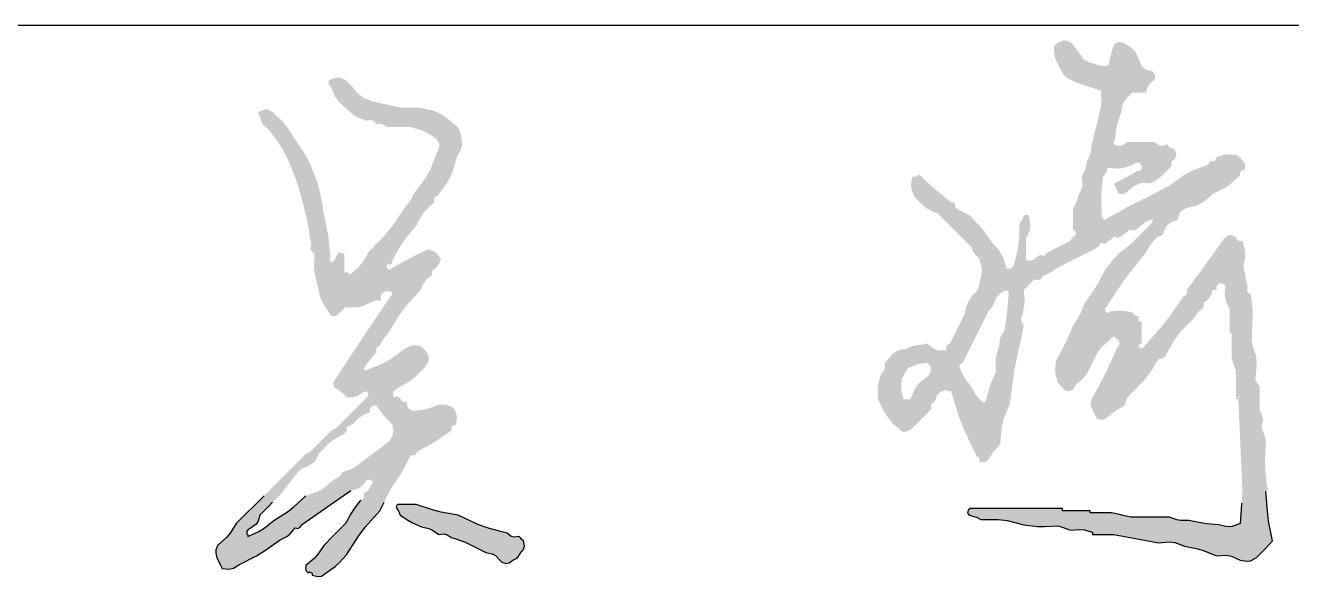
# Model space of a CAD drawing. Extents: x 6128144 to 12201635, y -1670122 to -706096.
# Drawn here: x 6175688 to 6176304, y -750913 to -750645 of the extents above; entities that cross this region are included whole.
import ezdxf

# ---------------------------------------------------------------- set-up
doc = ezdxf.new("R2010")
doc.units = 0
doc.header["$LTSCALE"] = 1000
doc.header["$MEASUREMENT"] = 0
doc.layers.get('0').update_dxf_attribs({"linetype": 'CONTINUOUS'})

msp = doc.modelspace()

# ---------------------------------------------------------------- hatches: boundary and pattern name
h = msp.add_hatch(color=256)
h.dxf.hatch_style = 1
h.paths.add_polyline_path([(6175883.17, -750768.64), (6175886.06, -750766.31), (6175885.82, -750764.93), (6175886.37, -750763.82), (6175887.62, -750763.18), (6175888.93, -750761.48), (6175889.47, -750760.5), (6175890.22, -750758.49), (6175888.44, -750755.93), (6175886.94, -750754.8), (6175883.97, -750753.81), (6175876.35, -750757.53), (6175872.59, -750759.52), (6175865.22, -750763.7), (6175864.2, -750763.23), (6175863.77, -750762.14), (6175864.18, -750761.1), (6175865.5, -750761.26), (6175866.64, -750760.34), (6175866.78, -750759.02), (6175870.73, -750751.95), (6175873.07, -750748.56), (6175878.24, -750742.35), (6175880.99, -750737.25), (6175882.86, -750734.83), (6175887.1, -750730.88), (6175886.86, -750729.51), (6175887.42, -750728.39), (6175888.66, -750727.76), (6175893.61, -750720.99), (6175895.59, -750717.03), (6175898.04, -750709), (6175900.09, -750705.28), (6175900.58, -750702.81), (6175900.12, -750698.59), (6175899.28, -750695.7), (6175898.29, -750694.22), (6175895.95, -750692.33), (6175890.45, -750688.17), (6175887.05, -750686.58), (6175880.33, -750685.04), (6175876.78, -750685.04), (6175875.01, -750685.04), (6175871.47, -750685.04), (6175865.63, -750683.84), (6175862.71, -750683.21), (6175856.88, -750681.91), (6175852.34, -750680.03), (6175850.13, -750678.4), (6175846.99, -750674.62), (6175845.74, -750673.37), (6175845.11, -750672.75), (6175843.86, -750671.5), (6175841.34, -750670.48), (6175839.73, -750670.35), (6175837.09, -750670.97), (6175835.81, -750671.7), (6175835.54, -750673.57), (6175836.57, -750674.62), (6175838.88, -750679.8), (6175840.69, -750682.29), (6175844.9, -750686.08), (6175848.06, -750688.72), (6175849.92, -750689.81), (6175853.76, -750691.29), (6175855.91, -750690.99), (6175857.33, -750691.42), (6175858.97, -750692.85), (6175861.14, -750692.9), (6175862.34, -750693.26), (6175864.18, -750694.42), (6175868.76, -750694.42), (6175871.05, -750694.42), (6175875.64, -750694.42), (6175880.9, -750696.01), (6175883.5, -750697.2), (6175888.14, -750700.15), (6175889.35, -750702.11), (6175889.49, -750703.73), (6175888.66, -750705.88), (6175885.23, -750714.75), (6175882.85, -750719.07), (6175877.2, -750726.72), (6175875.84, -750729.4), (6175874.98, -750730.68), (6175873.03, -750732.97), (6175866.76, -750742.32), (6175863.16, -750746.76), (6175855.32, -750754.85), (6175852.29, -750759.94), (6175850.34, -750762.33), (6175845.94, -750766.31), (6175845.47, -750765.29), (6175844.38, -750764.86), (6175843.34, -750765.27), (6175843.34, -750761.52), (6175843.34, -750759.64), (6175843.34, -750755.89), (6175842.1, -750755.62), (6175841.47, -750755.52), (6175840.21, -750755.37), (6175839.4, -750757.35), (6175838.86, -750758.32), (6175837.61, -750760.06), (6175836.7, -750759.87), (6175836.17, -750758.82), (6175836.57, -750757.97), (6175836.16, -750753.8), (6175835.95, -750751.72), (6175835.52, -750747.55), (6175834.69, -750743.39), (6175834.27, -750741.3), (6175833.44, -750737.14), (6175832.39, -750730.85), (6175831.76, -750727.72), (6175830.31, -750721.51), (6175826.68, -750712.32), (6175824.33, -750707.85), (6175818.85, -750699.63), (6175815.31, -750694.17), (6175813.17, -750691.6), (6175808.43, -750687.12), (6175806.47, -750685.92), (6175804.85, -750685.77), (6175802.7, -750686.6), (6175801.75, -750687.08), (6175801.49, -750688.41), (6175802.18, -750689.21), (6175803.02, -750692.09), (6175804.01, -750693.57), (6175806.35, -750695.46), (6175810.86, -750701.32), (6175812.88, -750704.5), (6175816.25, -750711.09), (6175819.68, -750719.65), (6175821.14, -750724.06), (6175823.54, -750732.97), (6175824.17, -750735.47), (6175824.48, -750736.72), (6175825.11, -750739.22), (6175825.94, -750744.22), (6175826.36, -750746.72), (6175827.19, -750751.72), (6175826.77, -750753.45), (6175827.3, -750754.86), (6175828.75, -750755.89), (6175828.54, -750762.17), (6175828.86, -750765.41), (6175830.31, -750771.52), (6175831.46, -750776.81), (6175832.57, -750779.48), (6175835.52, -750784.02), (6175836.43, -750785.65), (6175837.85, -750786.36), (6175839.69, -750786.11), (6175841.36, -750784.44), (6175842.19, -750783.6), (6175843.86, -750781.94), (6175849.17, -750782.09), (6175852.04, -750781.52), (6175856.88, -750779.33), (6175858.46, -750778.75), (6175859.38, -750778.64), (6175861.05, -750778.81), (6175861.01, -750776.3), (6175862.72, -750774.38), (6175865.22, -750774.12), (6175866.16, -750774.61), (6175866.43, -750775.92), (6175865.74, -750776.73), (6175854.79, -750792.9), (6175849.37, -750801.03), (6175838.65, -750817.36), (6175837.81, -750819.15), (6175838.47, -750821.12), (6175840.21, -750822.05), (6175841.97, -750823.4), (6175842.81, -750824.14), (6175844.38, -750825.7), (6175847.87, -750825.72), (6175849.86, -750825.1), (6175852.72, -750823.09), (6175853.52, -750822.8), (6175854.23, -750822.97), (6175854.8, -750823.61), (6175855, -750824.45), (6175854.85, -750825.05), (6175854.28, -750825.7), (6175848.24, -750831.74), (6175845.21, -750834.76), (6175839.17, -750840.81), (6175838.34, -750841.22), (6175837.92, -750841.43), (6175837.09, -750841.85), (6175832.92, -750846.01), (6175830.84, -750848.1), (6175826.67, -750852.27), (6175825.83, -750852.68), (6175825.42, -750852.89), (6175824.58, -750853.31), (6175811.04, -750866.85), (6175804.27, -750873.63), (6175790.72, -750887.17), (6175787.76, -750891.77), (6175785.93, -750893.93), (6175781.87, -750897.59), (6175780.88, -750899.9), (6175780.75, -750901.4), (6175781.35, -750903.84), (6175782.4, -750905.92), (6175782.93, -750906.96), (6175783.95, -750909.05), (6175787.38, -750909.3), (6175789.38, -750908.8), (6175792.29, -750906.97), (6175800.54, -750902.77), (6175804.54, -750900.35), (6175812.08, -750894.98), (6175815.41, -750893.34), (6175816.99, -750892.1), (6175819.37, -750889.25), (6175820.75, -750889.49), (6175821.87, -750888.94), (6175822.5, -750887.69), (6175832.1, -750881.04), (6175836.89, -750877.7), (6175846.46, -750871.02), (6175849.47, -750870.38), (6175851.05, -750869.53), (6175853.24, -750867.37), (6175853.7, -750866.25), (6175854.63, -750865.7), (6175855.84, -750865.81), (6175856.79, -750866.28), (6175857.06, -750867.61), (6175856.36, -750868.42), (6175855.28, -750870.35), (6175854.49, -750871.26), (6175852.72, -750872.58), (6175852.95, -750873.96), (6175852.4, -750875.07), (6175851.15, -750875.71), (6175847.91, -750880.07), (6175846.44, -750882.39), (6175843.86, -750887.17), (6175839.69, -750891.34), (6175837.61, -750893.42), (6175833.44, -750897.59), (6175830.47, -750901.99), (6175828.63, -750904.05), (6175824.58, -750907.49), (6175824.34, -750908.98), (6175824.63, -750909.99), (6175825.63, -750911.13), (6175826.43, -750910.66), (6175827.61, -750911.25), (6175827.71, -750912.18), (6175830.34, -750912.94), (6175832.2, -750912.65), (6175834.48, -750911.13), (6175838.8, -750908.03), (6175840.82, -750906.22), (6175844.38, -750902.28), (6175850.19, -750893.28), (6175853.46, -750888.96), (6175860.53, -750880.92), (6175862.61, -750876.75), (6175863.66, -750874.67), (6175865.74, -750870.5), (6175870.11, -750864.09), (6175872.1, -750860.73), (6175875.64, -750853.83), (6175877.01, -750854.07), (6175878.13, -750853.51), (6175878.76, -750852.27), (6175885.62, -750848.41), (6175888.96, -750846.32), (6175895.43, -750841.85), (6175895.28, -750840.52), (6175896.19, -750839.38), (6175897.52, -750839.24), (6175898.07, -750835.93), (6175897.82, -750833.99), (6175896.48, -750830.91), (6175893.75, -750829.69), (6175892.17, -750829.35), (6175889.18, -750829.34), (6175884.36, -750831.17), (6175881.79, -750831.82), (6175876.68, -750832.47), (6175874.73, -750831.33), (6175873.86, -750830.02), (6175873.55, -750827.78), (6175872.18, -750828.02), (6175871.06, -750827.46), (6175870.43, -750826.22), (6175869.4, -750825.47), (6175868.51, -750825.33), (6175867.3, -750825.7), (6175866.87, -750823.97), (6175867.4, -750822.54), (6175868.87, -750821.53), (6175875.03, -750817.96), (6175877.95, -750815.69), (6175882.93, -750810.59), (6175884.29, -750808.24), (6175884.43, -750806.35), (6175883.45, -750803.82), (6175882.2, -750802.57), (6175881.58, -750801.94), (6175880.33, -750800.69), (6175877.15, -750800.46), (6175875.36, -750800.82), (6175872.51, -750802.25), (6175865.57, -750807.3), (6175861.71, -750809.44), (6175853.76, -750812.67), (6175853.12, -750812.51), (6175852.82, -750811.62), (6175853.24, -750811.11), (6175855.35, -750808.06), (6175856.51, -750806.59), (6175858.97, -750803.82), (6175858.73, -750802.44), (6175859.28, -750801.33), (6175860.53, -750800.69), (6175861.89, -750798.01), (6175862.75, -750796.73), (6175864.7, -750794.44), (6175870.19, -750785.59), (6175873.37, -750781.36), (6175880.33, -750773.6), (6175881.91, -750770.25)])
h.paths.add_polyline_path([(6175857.66, -750829.72), (6175858.97, -750829.87), (6175861.81, -750833.84), (6175863.39, -750835.73), (6175866.78, -750839.24), (6175867.12, -750842.41), (6175866.75, -750844.26), (6175865.22, -750847.06), (6175860.25, -750850.84), (6175857.74, -750852.72), (6175852.72, -750856.43), (6175848.98, -750859.38), (6175846.79, -750860.59), (6175842.3, -750862.16), (6175841.06, -750864), (6175840.11, -750864.82), (6175838.13, -750865.81), (6175833.36, -750869.86), (6175830.48, -750871.52), (6175824.58, -750873.63), (6175818.8, -750878.97), (6175815.62, -750881.41), (6175808.96, -750885.61), (6175804.36, -750889.3), (6175801.79, -750890.91), (6175796.45, -750893.42), (6175796.52, -750892.96), (6175796.34, -750892.61), (6175795.93, -750892.38), (6175795.93, -750890.88), (6175796.63, -750889.83), (6175798.02, -750889.25), (6175800.38, -750887.39), (6175801.37, -750885.9), (6175802.18, -750883), (6175806.35, -750878.83), (6175808.43, -750876.75), (6175812.6, -750872.58), (6175815.34, -750869.06), (6175816.7, -750867.29), (6175819.37, -750863.73), (6175821.56, -750861.26), (6175823.07, -750860.22), (6175826.15, -750859.04), (6175828.56, -750857.33), (6175829.64, -750856.02), (6175830.84, -750853.31), (6175835.19, -750848.65), (6175837.8, -750846.58), (6175843.34, -750843.41), (6175844.24, -750842.45), (6175844.53, -750841.59), (6175844.38, -750840.28), (6175845.67, -750839.73), (6175846.3, -750839.42), (6175847.51, -750838.72), (6175850.33, -750835.83), (6175852.13, -750834.6), (6175855.84, -750832.99), (6175855.84, -750832.16), (6175855.84, -750831.74), (6175855.84, -750830.91), (6175856.8, -750830)], flags=16)
h.paths.add_polyline_path([(6175907.79, -750887.39), (6175898.56, -750883), (6175890.3, -750881.52), (6175886.2, -750880.47), (6175878.24, -750877.79), (6175874.7, -750877.79), (6175872.93, -750877.79), (6175869.39, -750877.79), (6175868.75, -750878.37), (6175868.57, -750879.07), (6175868.87, -750879.88), (6175869.56, -750881.09), (6175869.88, -750881.72), (6175870.43, -750883), (6175874.41, -750885.61), (6175876.51, -750886.77), (6175880.85, -750888.73), (6175884.4, -750889.52), (6175886.19, -750890.31), (6175889.18, -750892.38), (6175891.75, -750892.2), (6175893.25, -750892.57), (6175895.43, -750893.94), (6175897.93, -750894.78), (6175899.18, -750895.19), (6175901.69, -750896.03), (6175905.85, -750898.11), (6175907.94, -750899.15), (6175912.1, -750901.24), (6175915.13, -750901.8), (6175916.74, -750902.67), (6175918.88, -750904.88), (6175919.29, -750905.3), (6175919.5, -750905.51), (6175919.92, -750905.92), (6175921.97, -750906.49), (6175923.46, -750906.19), (6175925.13, -750904.88), (6175926.88, -750904.09), (6175927.73, -750903.37), (6175928.77, -750901.76), (6175930.47, -750899.81), (6175930.92, -750898.02), (6175930.34, -750895.51), (6175929.5, -750894.67), (6175929.09, -750894.25), (6175928.25, -750893.42), (6175925.91, -750893.81), (6175924.35, -750893.38), (6175922.52, -750891.86), (6175912.66, -750889.19)])
h.paths.add_polyline_path([(6176292.66, -750886.01), (6176292.03, -750881.18), (6176291.36, -750871.54), (6176292.16, -750871.24), (6176292.45, -750870.1), (6176291.88, -750869.46), (6176291, -750860.33), (6176290.9, -750855.7), (6176291.36, -750846.54), (6176290.52, -750844.04), (6176290.11, -750842.78), (6176289.27, -750840.28), (6176289.94, -750836.99), (6176289.69, -750834.98), (6176288.23, -750831.95), (6176288.23, -750827.36), (6176288.23, -750825.07), (6176288.23, -750820.49), (6176287.4, -750819.24), (6176286.98, -750818.61), (6176286.15, -750817.36), (6176286.69, -750812.81), (6176286.79, -750810.49), (6176286.67, -750805.9), (6176285.03, -750801.1), (6176284.6, -750798.47), (6176284.59, -750793.4), (6176284.92, -750786.32), (6176284.82, -750782.73), (6176284.06, -750775.69), (6176282.75, -750775.2), (6176282.11, -750773.9), (6176282.5, -750772.56), (6176281.67, -750768.39), (6176281.25, -750766.31), (6176280.42, -750762.14), (6176281.33, -750757.22), (6176281.22, -750754.47), (6176279.9, -750749.64), (6176278.52, -750749.88), (6176277.41, -750749.32), (6176276.77, -750748.08), (6176274.79, -750746.91), (6176272.78, -750747.09), (6176271.04, -750748.6), (6176263.84, -750758.66), (6176260.19, -750763.67), (6176252.81, -750773.6), (6176253.05, -750774.98), (6176252.49, -750776.09), (6176251.24, -750776.73), (6176243.93, -750787.18), (6176239.94, -750792.21), (6176231.45, -750801.73), (6176230.82, -750801.73), (6176230.51, -750801.73), (6176229.89, -750801.73), (6176229.41, -750800.93), (6176230, -750799.75), (6176230.93, -750799.65), (6176230.93, -750795.48), (6176230.93, -750793.4), (6176230.93, -750789.23), (6176229.69, -750788.78), (6176229.16, -750787.21), (6176229.89, -750786.11), (6176228.51, -750786.34), (6176227.39, -750785.79), (6176226.76, -750784.54), (6176222.25, -750783.72), (6176219.87, -750783.61), (6176215.3, -750784.02), (6176215.25, -750784.48), (6176214.66, -750784.78), (6176214.26, -750784.54), (6176213.31, -750784.06), (6176213.04, -750782.74), (6176213.74, -750781.94), (6176220.94, -750770.96), (6176224.81, -750765.63), (6176233.01, -750755.37), (6176234.96, -750752.02), (6176236.14, -750750.42), (6176238.74, -750747.55), (6176239.86, -750747.48), (6176240.49, -750747.23), (6176241.35, -750746.51), (6176242.34, -750743.55), (6176243.47, -750742.05), (6176246.03, -750740.26), (6176247.15, -750740.19), (6176247.78, -750739.94), (6176248.64, -750739.22), (6176249.07, -750736.71), (6176250.08, -750735.27), (6176252.29, -750734.01), (6176258.19, -750732.29), (6176261.14, -750730.7), (6176265.83, -750726.72), (6176271.47, -750723.9), (6176274.16, -750722.07), (6176278.85, -750717.86), (6176278.7, -750716.54), (6176279.61, -750715.39), (6176280.94, -750715.26), (6176281.41, -750713.39), (6176281.11, -750712.06), (6176279.9, -750710.57), (6176278.85, -750709.53), (6176278.33, -750709), (6176277.29, -750707.96), (6176273.32, -750707.66), (6176271.21, -750707.88), (6176267.39, -750709), (6176266.98, -750709.84), (6176266.77, -750710.25), (6176266.35, -750711.09), (6176264.97, -750710.85), (6176263.86, -750711.41), (6176263.23, -750712.65), (6176255.46, -750715.58), (6176251.68, -750717.63), (6176244.99, -750722.55), (6176236.49, -750727.01), (6176232.22, -750729.19), (6176223.63, -750733.49), (6176219.9, -750735.61), (6176218.03, -750736.65), (6176214.26, -750738.7), (6176213.45, -750739.4), (6176212.12, -750739.13), (6176211.65, -750738.18), (6176211.26, -750730.27), (6176211.36, -750726.26), (6176212.17, -750718.38), (6176213.42, -750717), (6176213.9, -750716.04), (6176214.26, -750714.21), (6176219.28, -750714.64), (6176222, -750714.3), (6176226.76, -750712.65), (6176228.13, -750711.67), (6176229.84, -750711.89), (6176230.93, -750713.17), (6176231.08, -750714.5), (6176230.17, -750715.64), (6176228.84, -750715.78), (6176224.26, -750718.28), (6176221.97, -750719.53), (6176217.38, -750722.03), (6176218.44, -750723.79), (6176218.87, -750724.75), (6176219.47, -750726.72), (6176221.62, -750727.01), (6176223.04, -750726.59), (6176224.68, -750725.15), (6176226.93, -750723.33), (6176228.23, -750722.57), (6176230.93, -750721.51), (6176234.35, -750721.76), (6176236.36, -750721.26), (6176239.26, -750719.42), (6176241.87, -750717.04), (6176243.13, -750715.78), (6176245.51, -750713.17), (6176245.27, -750711.79), (6176245.83, -750710.68), (6176247.08, -750710.05), (6176247.76, -750708.07), (6176247.62, -750706.64), (6176246.56, -750704.84), (6176245.07, -750704.61), (6176244.21, -750704.04), (6176243.43, -750702.75), (6176241.01, -750703.49), (6176239.23, -750703.2), (6176237.18, -750701.71), (6176231.76, -750701.71), (6176229.05, -750701.71), (6176223.63, -750701.71), (6176222.02, -750703.17), (6176220.57, -750703.6), (6176218.42, -750703.27), (6176217.47, -750702.8), (6176217.21, -750701.47), (6176217.9, -750700.67), (6176218.59, -750695.15), (6176219.22, -750692.38), (6176221.03, -750687.12), (6176221.43, -750684.25), (6176222.01, -750682.76), (6176223.63, -750680.35), (6176224.68, -750679.31), (6176225.2, -750678.79), (6176226.24, -750677.75), (6176228.95, -750677.75), (6176230.3, -750677.75), (6176233.01, -750677.75), (6176233.82, -750674.85), (6176234.82, -750673.36), (6176237.18, -750671.5), (6176237.51, -750669.81), (6176237.22, -750668.66), (6176236.14, -750667.33), (6176232.98, -750666.55), (6176231.22, -750665.09), (6176229.89, -750662.12), (6176227.81, -750657.72), (6176225.82, -750655.6), (6176221.55, -750653.26), (6176219.42, -750653.02), (6176217.78, -750653.93), (6176216.86, -750655.87), (6176216.03, -750659.2), (6176215.61, -750660.87), (6176214.78, -750664.2), (6176213.78, -750664.58), (6176213.23, -750664.69), (6176212.17, -750664.72), (6176208.31, -750663.88), (6176206.39, -750663.24), (6176202.8, -750661.6), (6176200.6, -750658.4), (6176199.45, -750656.84), (6176197.07, -750653.78), (6176194.71, -750652.43), (6176192.83, -750652.28), (6176190.29, -750653.26), (6176189.46, -750654.1), (6176189.04, -750654.51), (6176188.21, -750655.35), (6176188.53, -750659.43), (6176189.08, -750661.53), (6176190.81, -750665.24), (6176192.94, -750668.96), (6176194.78, -750670.68), (6176198.63, -750672.54), (6176203.62, -750674.24), (6176206.12, -750675.07), (6176211.13, -750676.71), (6176211.32, -750681.72), (6176211.11, -750684.29), (6176210.09, -750689.21), (6176208.6, -750695.04), (6176207.87, -750697.95), (6176206.44, -750703.79), (6176206.1, -750706.81), (6176205.66, -750708.35), (6176204.36, -750711.09), (6176203.72, -750714.12), (6176203.18, -750715.63), (6176201.75, -750718.38), (6176202.15, -750722.16), (6176201.79, -750724.31), (6176200.19, -750727.76), (6176199.34, -750730.33), (6176198.81, -750731.59), (6176197.59, -750734.01), (6176197.59, -750738.18), (6176197.59, -750740.26), (6176197.59, -750744.43), (6176198.7, -750745.03), (6176198.97, -750746.63), (6176198.11, -750747.55), (6176197.07, -750748.6), (6176196.54, -750749.12), (6176195.5, -750750.16), (6176191.33, -750752.24), (6176189.25, -750753.29), (6176185.08, -750755.37), (6176184.43, -750755.75), (6176184.14, -750756.19), (6176184.04, -750756.93), (6176181.89, -750756.63), (6176180.47, -750757.06), (6176178.83, -750758.49), (6176177.32, -750759.22), (6176176.31, -750759.35), (6176174.66, -750759.02), (6176174.66, -750754.85), (6176174.66, -750752.76), (6176174.66, -750748.6), (6176176.5, -750744.81), (6176176.87, -750742.34), (6176176.23, -750738.18), (6176175.76, -750737.23), (6176174.42, -750736.96), (6176173.62, -750737.66), (6176173.02, -750739.22), (6176172.58, -750739.99), (6176171.54, -750741.3), (6176171.34, -750749.29), (6176170.81, -750753.34), (6176168.93, -750761.1), (6176168.18, -750762.6), (6176166.96, -750763.29), (6176165.29, -750763.18), (6176163.43, -750757.51), (6176161.86, -750754.71), (6176157.99, -750750.16), (6176154.03, -750744.63), (6176151.81, -750742), (6176147.05, -750737.14), (6176144.26, -750735.84), (6176142.9, -750735.11), (6176140.28, -750733.49), (6176140.42, -750732.16), (6176139.52, -750731.04), (6176138.2, -750730.88), (6176131.78, -750725.67), (6176128.64, -750722.95), (6176122.57, -750717.34), (6176121.63, -750718.27), (6176120.75, -750718.56), (6176119.44, -750718.38), (6176118.78, -750722.31), (6176119.02, -750724.58), (6176120.49, -750728.28), (6176124.39, -750732.38), (6176126.84, -750734.16), (6176131.95, -750736.61), (6176138.41, -750743.07), (6176141.64, -750746.3), (6176148.1, -750752.76), (6176149.02, -750755.13), (6176149.83, -750756.29), (6176151.74, -750757.97), (6176153.09, -750762.36), (6176153.21, -750764.94), (6176152.26, -750769.43), (6176151.62, -750772.44), (6176150.78, -750774.02), (6176148.62, -750776.21), (6176146.55, -750779.43), (6176145.77, -750781.32), (6176144.97, -750785.06), (6176142.05, -750790.9), (6176140.59, -750793.82), (6176137.68, -750799.65), (6176136.43, -750800.29), (6176135.87, -750801.4), (6176136.11, -750802.78), (6176132.69, -750803.03), (6176130.69, -750802.53), (6176127.78, -750800.69), (6176126.88, -750799.8), (6176125.79, -750799.62), (6176124.65, -750800.17), (6176121.22, -750800.4), (6176119.45, -750800.84), (6176116.32, -750802.25), (6176113.44, -750802.66), (6176111.95, -750803.23), (6176109.55, -750804.86), (6176108.19, -750806.61), (6176107.46, -750807.45), (6176105.9, -750809.03), (6176106.2, -750811.18), (6176105.77, -750812.6), (6176104.34, -750814.24), (6176102.9, -750819.07), (6176102.57, -750821.7), (6176102.77, -750826.74), (6176105.35, -750832.05), (6176106.94, -750834.6), (6176110.59, -750839.24), (6176112.18, -750840.31), (6176112.93, -750840.95), (6176114.23, -750842.37), (6176116.41, -750842.43), (6176117.66, -750842.06), (6176119.44, -750840.81), (6176123.19, -750837.05), (6176125.07, -750835.18), (6176128.82, -750831.43), (6176128.46, -750829.88), (6176129.01, -750828.58), (6176130.38, -750827.78), (6176131.48, -750824.73), (6176133.06, -750823.15), (6176136.11, -750822.05), (6176136.66, -750822.71), (6176137.4, -750822.9), (6176138.2, -750822.57), (6176142.24, -750835.62), (6176144.77, -750842.04), (6176150.7, -750854.35), (6176151.72, -750854.82), (6176152.15, -750855.91), (6176151.74, -750856.95), (6176153.61, -750857.42), (6176154.94, -750857.13), (6176156.43, -750855.91), (6176158.49, -750852.83), (6176159.65, -750851.35), (6176162.16, -750848.62), (6176162.84, -750840.51), (6176163.82, -750836.38), (6176166.85, -750828.82), (6176167.73, -750822.58), (6176168.14, -750819.45), (6176168.93, -750813.19), (6176169.77, -750809.03), (6176170.18, -750806.94), (6176171.02, -750802.78), (6176171.43, -750801.11), (6176171.64, -750800.28), (6176172.06, -750798.61), (6176172.68, -750795.48), (6176173, -750793.92), (6176173.62, -750790.79), (6176172.45, -750788.82), (6176172.3, -750787.22), (6176173.1, -750785.06), (6176173.93, -750780.55), (6176174.03, -750778.17), (6176173.62, -750773.6), (6176175.71, -750771.52), (6176176.75, -750770.48), (6176178.83, -750768.39), (6176180.56, -750768.83), (6176181.98, -750768.29), (6176183, -750766.83), (6176186.03, -750765.39), (6176187.51, -750764.55), (6176190.29, -750762.66), (6176196.96, -750759.33), (6176200.29, -750757.66), (6176206.96, -750754.33), (6176208.9, -750753.25), (6176209.81, -750752.46), (6176211.13, -750750.68), (6176212.56, -750751.18), (6176213.83, -750750.82), (6176214.78, -750749.64), (6176215.99, -750749.08), (6176216.57, -750748.61), (6176217.38, -750747.55), (6176219.18, -750748.24), (6176220.73, -750747.89), (6176222.07, -750746.51), (6176223.28, -750745.95), (6176223.86, -750745.49), (6176224.68, -750744.43), (6176226.83, -750744.73), (6176228.25, -750744.3), (6176229.89, -750742.87), (6176232.11, -750741.01), (6176233.43, -750740.24), (6176236.14, -750739.22), (6176236.33, -750740.06), (6176236.18, -750740.66), (6176235.62, -750741.3), (6176231.66, -750745.26), (6176229.68, -750747.24), (6176225.72, -750751.2), (6176220.16, -750755.58), (6176217.59, -750758.15), (6176213.21, -750763.7), (6176209.67, -750770.4), (6176207.67, -750773.65), (6176203.32, -750779.85), (6176201.43, -750784.42), (6176200.27, -750786.65), (6176197.59, -750790.79), (6176194.58, -750797.82), (6176192.9, -750801.27), (6176189.25, -750807.99), (6176188.8, -750812.36), (6176189.03, -750814.72), (6176190.29, -750818.93), (6176191.75, -750820.38), (6176192.48, -750821.11), (6176193.94, -750822.57), (6176196.08, -750822.75), (6176197.65, -750821.87), (6176198.63, -750819.97), (6176202.75, -750816.32), (6176204.54, -750813.97), (6176206.96, -750809.03), (6176209.55, -750803.84), (6176211.45, -750801.37), (6176215.82, -750797.57), (6176216.23, -750796.59), (6176217.67, -750796.3), (6176218.42, -750797.05), (6176219.87, -750798.26), (6176220.09, -750800.23), (6176218.95, -750801.73), (6176214.86, -750810.83), (6176212.67, -750815.32), (6176208.01, -750824.13), (6176206.26, -750827.23), (6176206.12, -750829.72), (6176207.48, -750832.99), (6176208.18, -750834.2), (6176208.5, -750834.83), (6176209.05, -750836.12), (6176211.29, -750836.75), (6176212.9, -750836.46), (6176214.78, -750835.07), (6176217.7, -750832.72), (6176219.29, -750831.66), (6176222.59, -750829.87), (6176223.72, -750826.58), (6176224.76, -750824.96), (6176227.28, -750822.57), (6176232.7, -750816.86), (6176235.15, -750813.66), (6176239.26, -750806.94), (6176240.57, -750807.09), (6176241.43, -750806.81), (6176242.39, -750805.9), (6176246.95, -750797.71), (6176249.87, -750793.82), (6176256.45, -750787.15), (6176258.03, -750784.83), (6176259, -750783.75), (6176261.14, -750781.94), (6176260.9, -750780.56), (6176261.46, -750779.45), (6176262.71, -750778.81), (6176264.21, -750777.04), (6176264.79, -750775.87), (6176265.31, -750773.6), (6176266.14, -750773.6), (6176266.56, -750773.6), (6176267.39, -750773.6), (6176267.24, -750772.29), (6176267.53, -750771.43), (6176268.44, -750770.48), (6176269.74, -750770.33), (6176270.6, -750770.61), (6176271.56, -750771.52), (6176271.28, -750776.17), (6176271.75, -750778.72), (6176273.65, -750782.98), (6176273.65, -750787.56), (6176273.65, -750789.86), (6176273.65, -750794.44), (6176274.06, -750794.44), (6176274.27, -750794.44), (6176274.69, -750794.44), (6176274.69, -750799.44), (6176274.69, -750801.94), (6176274.69, -750806.94), (6176275.52, -750809.44), (6176275.94, -750810.69), (6176276.77, -750813.19), (6176276.77, -750818.61), (6176276.77, -750821.32), (6176276.77, -750826.74), (6176277.7, -750826.64), (6176277.89, -750826.26), (6176277.81, -750824.66), (6176278.29, -750825.46), (6176277.89, -750826.26), (6176278.02, -750829.24), (6176278.13, -750831.53), (6176278.33, -750836.12), (6176278.96, -750849.87), (6176279.27, -750856.75), (6176279.9, -750870.5), (6176279.49, -750877.17), (6176279.28, -750880.5), (6176278.85, -750887.17), (6176274.94, -750888.62), (6176272.47, -750888.74), (6176268.44, -750887.69), (6176262.56, -750887.21), (6176259.62, -750886.79), (6176253.85, -750885.61), (6176250.05, -750885.6), (6176248.07, -750885.27), (6176244.47, -750884.04), (6176236.97, -750884.04), (6176233.22, -750884.04), (6176225.72, -750884.04), (6176221.97, -750883.21), (6176220.09, -750882.79), (6176216.34, -750881.96), (6176212.17, -750881.96), (6176210.09, -750881.96), (6176205.92, -750881.96), (6176205.92, -750881.54), (6176205.92, -750881.34), (6176205.92, -750880.92), (6176200.5, -750880.92), (6176197.79, -750880.92), (6176192.38, -750880.92), (6176192.38, -750880.5), (6176192.38, -750880.29), (6176192.38, -750879.88), (6176174.46, -750879.88), (6176165.5, -750879.88), (6176147.57, -750879.88), (6176146.55, -750880.62), (6176146.32, -750881.97), (6176147.05, -750883), (6176149.4, -750883.66), (6176150.56, -750884.08), (6176152.78, -750885.09), (6176161.18, -750885.13), (6176165.47, -750885.66), (6176173.62, -750887.69), (6176180.24, -750888.51), (6176183.63, -750888.61), (6176190.29, -750888.21), (6176192.79, -750889.05), (6176194.04, -750889.46), (6176196.54, -750890.3), (6176200.72, -750889.96), (6176202.94, -750890.18), (6176206.96, -750891.34), (6176206.96, -750891.75), (6176206.96, -750891.96), (6176206.96, -750892.38), (6176211.13, -750892.38), (6176213.21, -750892.38), (6176217.38, -750892.38), (6176226.14, -750894.01), (6176230.52, -750894.84), (6176239.26, -750896.55), (6176244.28, -750896.03), (6176247.03, -750896.38), (6176251.77, -750898.11), (6176258.16, -750899.4), (6176261.34, -750900.36), (6176267.39, -750902.8), (6176272.04, -750902.52), (6176274.6, -750902.98), (6176278.85, -750904.88), (6176281.96, -750905.45), (6176283.82, -750905.2), (6176286.67, -750903.84), (6176289.89, -750900.6), (6176291.46, -750898.93), (6176294.48, -750895.51)])
h.paths.add_polyline_path([(6176155.08, -750827.62), (6176154.19, -750828.06), (6176153.31, -750827.78), (6176150.81, -750825.2), (6176149.73, -750823.68), (6176148.1, -750820.49), (6176145.58, -750817.46), (6176144.5, -750815.74), (6176142.89, -750812.15), (6176142.29, -750810.98), (6176142.75, -750809.61), (6176143.93, -750809.03), (6176148.93, -750799.02), (6176151.43, -750794.02), (6176156.43, -750784.02), (6176158.25, -750781.77), (6176159.01, -750780.46), (6176160.08, -750777.77), (6176161.35, -750775.96), (6176162.28, -750775.14), (6176164.25, -750774.12), (6176165.05, -750773.83), (6176165.76, -750774), (6176166.33, -750774.64), (6176165.74, -750782.17), (6176165.32, -750785.93), (6176164.25, -750793.4), (6176162.54, -750795.98), (6176161.95, -750797.61), (6176161.64, -750800.69), (6176160.2, -750805.52), (6176159.87, -750808.16), (6176160.08, -750813.19), (6176157.8, -750818.46), (6176156.85, -750821.2), (6176155.39, -750826.74)], flags=16)
h.paths.add_polyline_path([(6176128.47, -750813.08), (6176127.26, -750815.28), (6176122.73, -750818.89), (6176120.76, -750821.45), (6176118.4, -750826.74), (6176117.15, -750826.74), (6176116.53, -750826.74), (6176115.28, -750826.74), (6176114.19, -750823.12), (6176113.97, -750821.13), (6176114.23, -750817.36), (6176115.27, -750814.97), (6176115.9, -750813.8), (6176117.36, -750811.63), (6176120.91, -750810.04), (6176122.87, -750809.49), (6176126.74, -750809.03), (6176128.3, -750810.99)], flags=16)

# ---------------------------------------------------------------- linework, layer by layer
for p, q in [((6174767.55, -750644.95), (6180267.55, -750644.95)), ((6174767.55, -750644.95), (6180267.55, -750644.95)), ((6175836.89, -750877.7), (6175846.46, -750871.02)), ((6176292.03, -750881.18), (6176291.36, -750871.54)), ((6175804.27, -750873.63), (6175790.72, -750887.17)), ((6175806.35, -750878.83), (6175802.18, -750883)), ((6175808.43, -750876.75), (6175806.35, -750878.83)), ((6175815.62, -750881.41), (6175818.8, -750878.97)), ((6175818.8, -750878.97), (6175824.58, -750873.63)), ((6175832.1, -750881.04), (6175836.89, -750877.7)), ((6175851.15, -750875.71), (6175847.91, -750880.07)), ((6175860.53, -750880.92), (6175862.61, -750876.75)), ((6175868.75, -750878.37), (6175868.57, -750879.07)), ((6175868.57, -750879.07), (6175868.87, -750879.88)), ((6175869.39, -750877.79), (6175868.75, -750878.37)), ((6175872.93, -750877.79), (6175869.39, -750877.79)), ((6175874.7, -750877.79), (6175872.93, -750877.79)), ((6175878.24, -750877.79), (6175874.7, -750877.79)), ((6175886.2, -750880.47), (6175878.24, -750877.79)), ((6176279.49, -750877.17), (6176279.28, -750880.5)), ((6175802.18, -750883), (6175801.37, -750885.9)), ((6175804.36, -750889.3), (6175808.96, -750885.61)), ((6175808.96, -750885.61), (6175815.62, -750881.41)), ((6175822.5, -750887.69), (6175832.1, -750881.04)), ((6175846.44, -750882.39), (6175843.86, -750887.17)), ((6175847.91, -750880.07), (6175846.44, -750882.39)), ((6175853.46, -750888.96), (6175860.53, -750880.92)), ((6175868.87, -750879.88), (6175869.56, -750881.09)), ((6175869.56, -750881.09), (6175869.88, -750881.72)), ((6175869.88, -750881.72), (6175870.43, -750883)), ((6175870.43, -750883), (6175874.41, -750885.61)), ((6175874.41, -750885.61), (6175876.51, -750886.77)), ((6175890.3, -750881.52), (6175886.2, -750880.47)), ((6175898.56, -750883), (6175890.3, -750881.52)), ((6175907.79, -750887.39), (6175898.56, -750883)), ((6176146.55, -750880.62), (6176146.32, -750881.97)), ((6176146.32, -750881.97), (6176147.05, -750883)), ((6176147.57, -750879.88), (6176146.55, -750880.62)), ((6176147.05, -750883), (6176149.4, -750883.66)), ((6176165.5, -750879.88), (6176147.57, -750879.88)), ((6176149.4, -750883.66), (6176150.56, -750884.08)), ((6176150.56, -750884.08), (6176152.78, -750885.09)), ((6176152.78, -750885.09), (6176161.18, -750885.13)), ((6176161.18, -750885.13), (6176165.47, -750885.66)), ((6176165.47, -750885.66), (6176173.62, -750887.69)), ((6176174.46, -750879.88), (6176165.5, -750879.88)), ((6176192.38, -750879.88), (6176174.46, -750879.88)), ((6176192.38, -750880.29), (6176192.38, -750879.88)), ((6176192.38, -750880.5), (6176192.38, -750880.29)), ((6176192.38, -750880.92), (6176192.38, -750880.5)), ((6176197.79, -750880.92), (6176192.38, -750880.92)), ((6176200.5, -750880.92), (6176197.79, -750880.92)), ((6176205.92, -750880.92), (6176200.5, -750880.92)), ((6176205.92, -750881.34), (6176205.92, -750880.92)), ((6176205.92, -750881.54), (6176205.92, -750881.34)), ((6176205.92, -750881.96), (6176205.92, -750881.54)), ((6176210.09, -750881.96), (6176205.92, -750881.96)), ((6176212.17, -750881.96), (6176210.09, -750881.96)), ((6176216.34, -750881.96), (6176212.17, -750881.96)), ((6176220.09, -750882.79), (6176216.34, -750881.96)), ((6176221.97, -750883.21), (6176220.09, -750882.79)), ((6176225.72, -750884.04), (6176221.97, -750883.21)), ((6176233.22, -750884.04), (6176225.72, -750884.04)), ((6176236.97, -750884.04), (6176233.22, -750884.04)), ((6176244.47, -750884.04), (6176236.97, -750884.04)), ((6176248.07, -750885.27), (6176244.47, -750884.04)), ((6176250.05, -750885.6), (6176248.07, -750885.27)), ((6176253.85, -750885.61), (6176250.05, -750885.6)), ((6176259.62, -750886.79), (6176253.85, -750885.61)), ((6176279.28, -750880.5), (6176278.85, -750887.17)), ((6176292.66, -750886.01), (6176292.03, -750881.18)), ((6175787.76, -750891.77), (6175785.93, -750893.93)), ((6175790.72, -750887.17), (6175787.76, -750891.77)), ((6175796.63, -750889.83), (6175795.93, -750890.88)), ((6175795.93, -750890.88), (6175795.93, -750892.38)), ((6175796.45, -750893.42), (6175801.79, -750890.91)), ((6175798.02, -750889.25), (6175796.63, -750889.83)), ((6175800.38, -750887.39), (6175798.02, -750889.25)), ((6175801.37, -750885.9), (6175800.38, -750887.39)), ((6175801.79, -750890.91), (6175804.36, -750889.3)), ((6175816.99, -750892.1), (6175819.37, -750889.25)), ((6175819.37, -750889.25), (6175820.75, -750889.49)), ((6175820.75, -750889.49), (6175821.87, -750888.94)), ((6175821.87, -750888.94), (6175822.5, -750887.69)), ((6175839.69, -750891.34), (6175837.61, -750893.42)), ((6175843.86, -750887.17), (6175839.69, -750891.34)), ((6175850.19, -750893.28), (6175853.46, -750888.96)), ((6175876.51, -750886.77), (6175880.85, -750888.73)), ((6175880.85, -750888.73), (6175884.4, -750889.52)), ((6175884.4, -750889.52), (6175886.19, -750890.31)), ((6175886.19, -750890.31), (6175889.18, -750892.38)), ((6175912.66, -750889.19), (6175907.79, -750887.39)), ((6175922.52, -750891.86), (6175912.66, -750889.19)), ((6176173.62, -750887.69), (6176180.24, -750888.51)), ((6176180.24, -750888.51), (6176183.63, -750888.61)), ((6176183.63, -750888.61), (6176190.29, -750888.21)), ((6176190.29, -750888.21), (6176192.79, -750889.05)), ((6176192.79, -750889.05), (6176194.04, -750889.46)), ((6176194.04, -750889.46), (6176196.54, -750890.3)), ((6176196.54, -750890.3), (6176200.72, -750889.96)), ((6176200.72, -750889.96), (6176202.94, -750890.18)), ((6176202.94, -750890.18), (6176206.96, -750891.34)), ((6176206.96, -750891.34), (6176206.96, -750891.75)), ((6176206.96, -750891.75), (6176206.96, -750891.96)), ((6176262.56, -750887.21), (6176259.62, -750886.79)), ((6176268.44, -750887.69), (6176262.56, -750887.21)), ((6176272.47, -750888.74), (6176268.44, -750887.69)), ((6176274.94, -750888.62), (6176272.47, -750888.74)), ((6176278.85, -750887.17), (6176274.94, -750888.62)), ((6176294.48, -750895.51), (6176292.66, -750886.01)), ((6175781.87, -750897.59), (6175780.88, -750899.9)), ((6175785.93, -750893.93), (6175781.87, -750897.59)), ((6175795.93, -750892.38), (6175796.34, -750892.61)), ((6175796.34, -750892.61), (6175796.52, -750892.96)), ((6175796.52, -750892.96), (6175796.45, -750893.42)), ((6175804.54, -750900.35), (6175812.08, -750894.98)), ((6175812.08, -750894.98), (6175815.41, -750893.34)), ((6175815.41, -750893.34), (6175816.99, -750892.1)), ((6175833.44, -750897.59), (6175830.47, -750901.99)), ((6175837.61, -750893.42), (6175833.44, -750897.59)), ((6175844.38, -750902.28), (6175850.19, -750893.28)), ((6175889.18, -750892.38), (6175891.75, -750892.2)), ((6175891.75, -750892.2), (6175893.25, -750892.57)), ((6175893.25, -750892.57), (6175895.43, -750893.94)), ((6175895.43, -750893.94), (6175897.93, -750894.78)), ((6175897.93, -750894.78), (6175899.18, -750895.19)), ((6175899.18, -750895.19), (6175901.69, -750896.03)), ((6175901.69, -750896.03), (6175905.85, -750898.11)), ((6175924.35, -750893.38), (6175922.52, -750891.86)), ((6175925.91, -750893.81), (6175924.35, -750893.38)), ((6175928.25, -750893.42), (6175925.91, -750893.81)), ((6175929.09, -750894.25), (6175928.25, -750893.42)), ((6175929.5, -750894.67), (6175929.09, -750894.25)), ((6175930.34, -750895.51), (6175929.5, -750894.67)), ((6175930.92, -750898.02), (6175930.34, -750895.51)), ((6176206.96, -750891.96), (6176206.96, -750892.38)), ((6176206.96, -750892.38), (6176211.13, -750892.38)), ((6176211.13, -750892.38), (6176213.21, -750892.38)), ((6176213.21, -750892.38), (6176217.38, -750892.38)), ((6176217.38, -750892.38), (6176226.14, -750894.01)), ((6176226.14, -750894.01), (6176230.52, -750894.84)), ((6176230.52, -750894.84), (6176239.26, -750896.55)), ((6176239.26, -750896.55), (6176244.28, -750896.03)), ((6176244.28, -750896.03), (6176247.03, -750896.38)), ((6176247.03, -750896.38), (6176251.77, -750898.11)), ((6176291.46, -750898.93), (6176294.48, -750895.51)), ((6175780.88, -750899.9), (6175780.75, -750901.4)), ((6175780.75, -750901.4), (6175781.35, -750903.84)), ((6175781.35, -750903.84), (6175782.4, -750905.92)), ((6175792.29, -750906.97), (6175800.54, -750902.77)), ((6175800.54, -750902.77), (6175804.54, -750900.35)), ((6175828.63, -750904.05), (6175824.58, -750907.49)), ((6175830.47, -750901.99), (6175828.63, -750904.05)), ((6175840.82, -750906.22), (6175844.38, -750902.28)), ((6175905.85, -750898.11), (6175907.94, -750899.15)), ((6175907.94, -750899.15), (6175912.1, -750901.24)), ((6175912.1, -750901.24), (6175915.13, -750901.8)), ((6175915.13, -750901.8), (6175916.74, -750902.67)), ((6175916.74, -750902.67), (6175918.88, -750904.88)), ((6175925.13, -750904.88), (6175926.88, -750904.09)), ((6175926.88, -750904.09), (6175927.73, -750903.37)), ((6175927.73, -750903.37), (6175928.77, -750901.76)), ((6175928.77, -750901.76), (6175930.47, -750899.81)), ((6175930.47, -750899.81), (6175930.92, -750898.02)), ((6176251.77, -750898.11), (6176258.16, -750899.4)), ((6176258.16, -750899.4), (6176261.34, -750900.36)), ((6176261.34, -750900.36), (6176267.39, -750902.8)), ((6176267.39, -750902.8), (6176272.04, -750902.52)), ((6176272.04, -750902.52), (6176274.6, -750902.98)), ((6176274.6, -750902.98), (6176278.85, -750904.88)), ((6176283.82, -750905.2), (6176286.67, -750903.84)), ((6176286.67, -750903.84), (6176289.89, -750900.6)), ((6176289.89, -750900.6), (6176291.46, -750898.93)), ((6175782.4, -750905.92), (6175782.93, -750906.96)), ((6175782.93, -750906.96), (6175783.95, -750909.05)), ((6175783.95, -750909.05), (6175787.38, -750909.3)), ((6175787.38, -750909.3), (6175789.38, -750908.8)), ((6175789.38, -750908.8), (6175792.29, -750906.97)), ((6175824.58, -750907.49), (6175824.34, -750908.98)), ((6175824.34, -750908.98), (6175824.63, -750909.99)), ((6175824.63, -750909.99), (6175825.63, -750911.13)), ((6175834.48, -750911.13), (6175838.8, -750908.03)), ((6175838.8, -750908.03), (6175840.82, -750906.22)), ((6175918.88, -750904.88), (6175919.29, -750905.3)), ((6175919.29, -750905.3), (6175919.5, -750905.51)), ((6175919.5, -750905.51), (6175919.92, -750905.92)), ((6175919.92, -750905.92), (6175921.97, -750906.49)), ((6175921.97, -750906.49), (6175923.46, -750906.19)), ((6175923.46, -750906.19), (6175925.13, -750904.88)), ((6176278.85, -750904.88), (6176281.96, -750905.45)), ((6176281.96, -750905.45), (6176283.82, -750905.2)), ((6175825.63, -750911.13), (6175826.43, -750910.66)), ((6175826.43, -750910.66), (6175827.61, -750911.25)), ((6175827.61, -750911.25), (6175827.71, -750912.18)), ((6175827.71, -750912.18), (6175830.34, -750912.94)), ((6175830.34, -750912.94), (6175832.2, -750912.65)), ((6175832.2, -750912.65), (6175834.48, -750911.13))]:
    msp.add_line(p, q)

doc.saveas('drawing.dxf')
